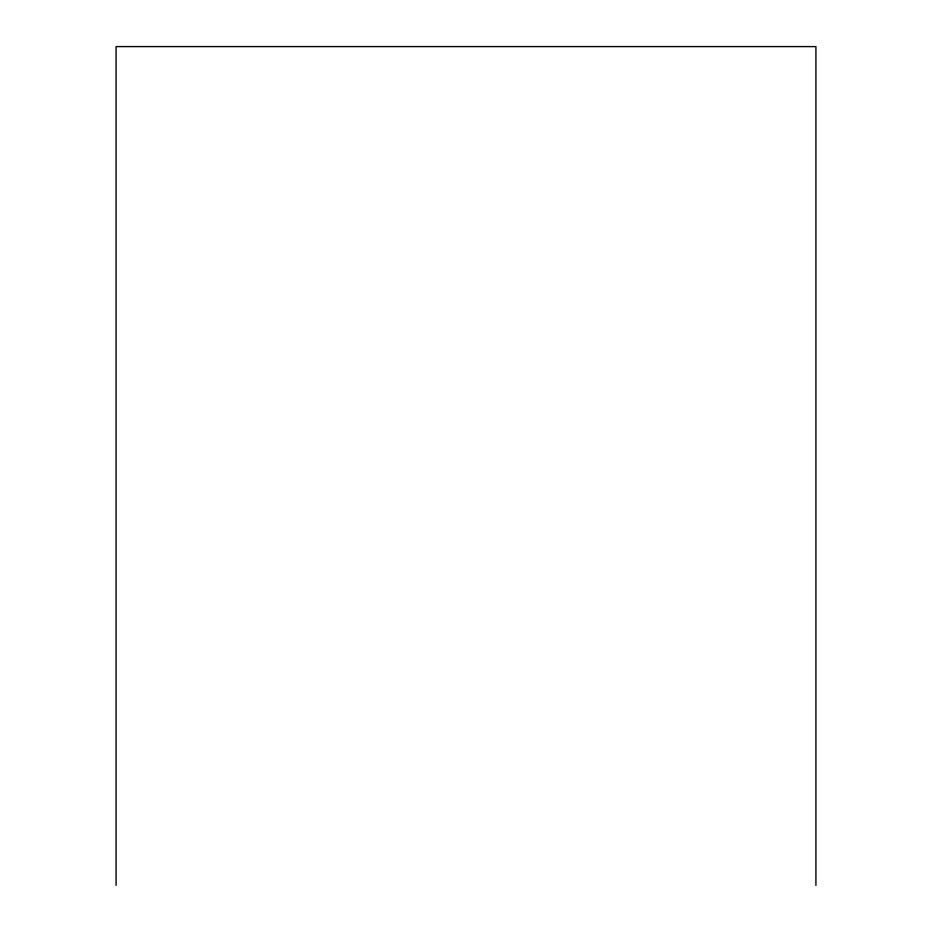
<?xml version="1.0" encoding="UTF-8"?>
<svg xmlns="http://www.w3.org/2000/svg" width="932" height="932" viewBox="0 0 932 932"><rect width="100%" height="100%" fill="white"/><g stroke="black" fill="none" stroke-linecap="round" stroke-linejoin="round"><path stroke-width="1.4" d="M815.919 885.4L815.919 46.6L116.081 46.6L116.081 885.4"/></g></svg>
